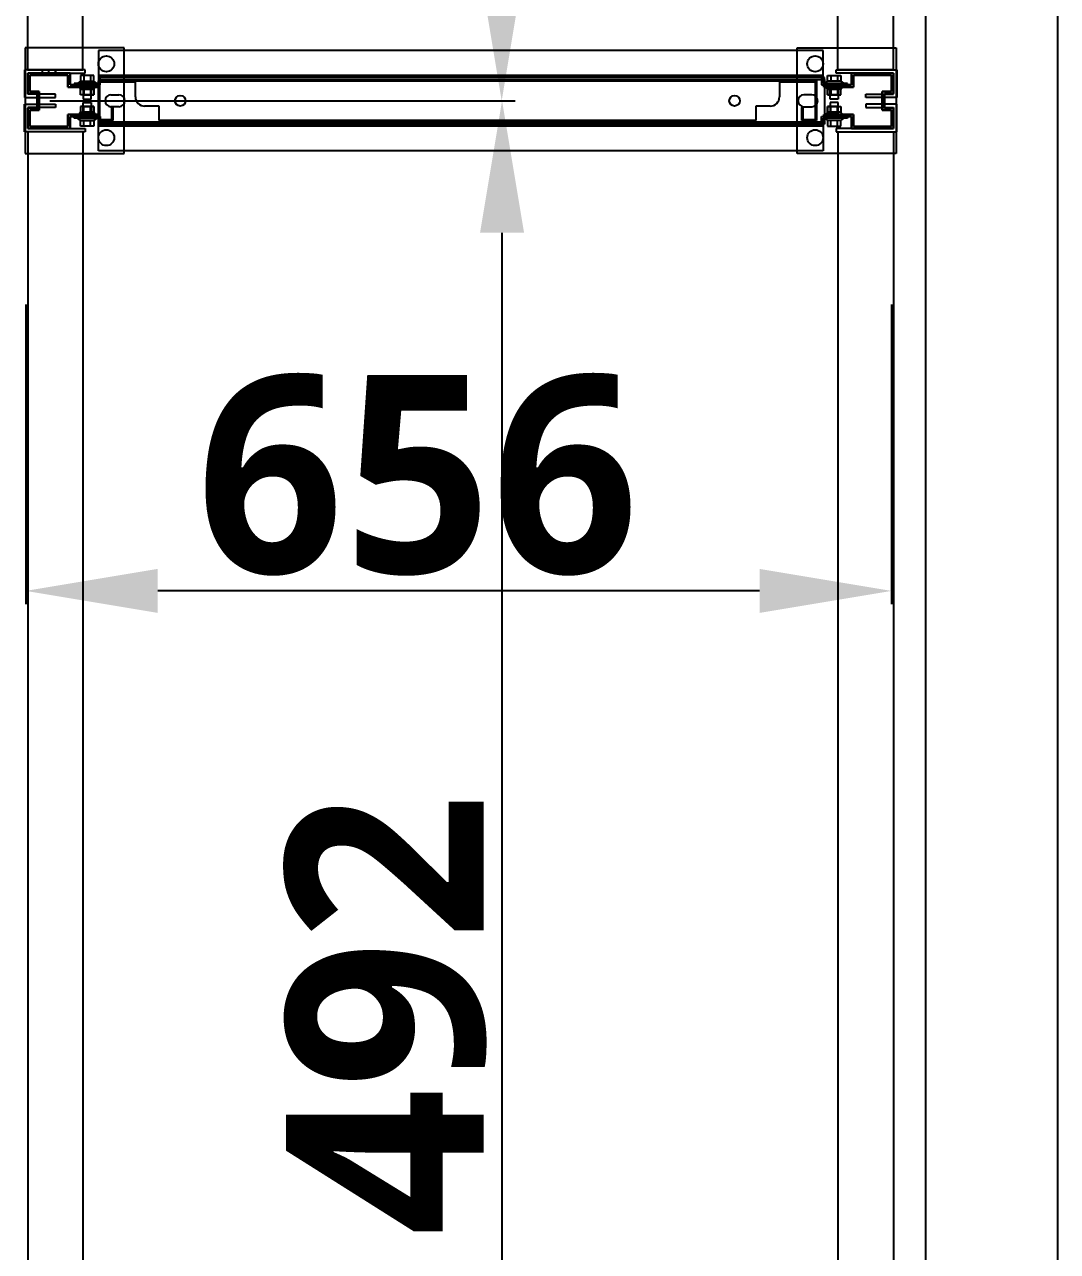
# Model space of a CAD drawing. Header units: millimetres. Extents: x 15382 to 37298, y 7351 to 31127.
# Drawn here: x 27020 to 27803, y 12327 to 13256 of the extents above; entities that cross this region are included whole.
import ezdxf

# ---------------------------------------------------------------- set-up
doc = ezdxf.new("R2010")
doc.units = ezdxf.units.MM
for name, color, linetype in [('01', 7, 'Continuous'), ('02', 3, 'Continuous'), ('03', 6, 'Continuous'), ('04', 30, 'Continuous'), ('05', 12, 'Continuous'), ('544-1', 40, 'Continuous'), ('M40', 3, 'Continuous'), ('M6', 7, 'Continuous'), ('標註', 252, 'Continuous'), ('輕隔間', 30, 'Continuous')]:
    doc.layers.add(name, color=color, linetype=linetype)
doc.styles.get("Standard").update_dxf_attribs({"font": 'arial.ttf'})
doc.styles.add('黑體', font='')
doc.styles.get('黑體').set_extended_font_data('Microsoft JhengHei', bold=True)
doc.dimstyles.new('ISO-25', dxfattribs={"dimtxt": 2.5, "dimasz": 2.5, "dimexe": 1.25, "dimexo": 0.625, "dimtad": 1, "dimtxsty": 'Standard', "dimcen": 2.5, "dimadec": 0, "dimazin": 0, "dimtfac": 1, "dimtmove": 0, "dimatfit": 3, "dimfxl": 1, "dimarcsym": 0})

# ---------------------------------------------------------------- blocks, each defined once
blk = doc.blocks.new('*D26')
at = {"layer": 'Defpoints', "color": 0, "transparency": 16777216}
for p in [(27029.66, 14690.57), (27381.96, 14690.57), (27029.66, 13198.57)]:
    blk.add_point(p, dxfattribs=at)
at = {"layer": '標註', "color": 0, "lineweight": -2, "transparency": 16777216}
for p, q in [((27039.66, 14690.57), (27391.96, 14690.57)), ((27381.96, 13298.57), (27381.96, 14590.57)), ((27039.66, 13198.57), (27391.96, 13198.57))]:
    blk.add_line(p, q, dxfattribs=at)
at = {"layer": '標註', "color": 0, "transparency": 16777216}
for points in [[(27365.3, 14590.57), (27398.63, 14590.57), (27381.96, 14690.57)], [(27365.3, 13298.57), (27398.63, 13298.57), (27381.96, 13198.57)]]:
    blk.add_solid(points, dxfattribs=at)
at = {"layer": '標註', "color": 251, "transparency": 16777216, "insert": (27294.2, 13942.36), "char_height": 150, "attachment_point": 5, "rotation": 90, "style": '黑體'}
blk.add_mtext('1492', dxfattribs=at)
blk = doc.blocks.new('*D40')
at = {"layer": 'Defpoints', "color": 0, "transparency": 16777216}
for p in [(27029.93, 13198.57), (27382.23, 13198.57), (27029.93, 11706.57)]:
    blk.add_point(p, dxfattribs=at)
at = {"layer": '標註', "color": 0, "lineweight": -2, "transparency": 16777216}
for p, q in [((27039.93, 13198.57), (27392.23, 13198.57)), ((27382.23, 11806.57), (27382.23, 13098.57)), ((27039.93, 11706.57), (27392.23, 11706.57))]:
    blk.add_line(p, q, dxfattribs=at)
at = {"layer": '標註', "color": 0, "transparency": 16777216}
for points in [[(27365.57, 13098.57), (27398.9, 13098.57), (27382.23, 13198.57)], [(27365.57, 11806.57), (27398.9, 11806.57), (27382.23, 11706.57)]]:
    blk.add_solid(points, dxfattribs=at)
at = {"layer": '標註', "color": 251, "transparency": 16777216, "insert": (27294.47, 12450.36), "char_height": 150, "attachment_point": 5, "rotation": 90, "style": '黑體'}
blk.add_mtext('1492', dxfattribs=at)
blk = doc.blocks.new('*D111')
at = {"layer": 'Defpoints', "color": 0, "transparency": 16777216}
for p in [(27021.32, 13054.19), (27677.32, 13054.19), (27021.32, 12827.18)]:
    blk.add_point(p, dxfattribs=at)
at = {"layer": '標註', "color": 0, "lineweight": -2, "transparency": 16777216}
for p, q in [((27021.32, 13044.19), (27021.32, 12817.18)), ((27677.32, 13044.19), (27677.32, 12817.18)), ((27577.32, 12827.18), (27121.32, 12827.18))]:
    blk.add_line(p, q, dxfattribs=at)
at = {"layer": '標註', "color": 0, "transparency": 16777216}
for points in [[(27121.32, 12843.85), (27121.32, 12810.51), (27021.32, 12827.18)], [(27577.32, 12843.85), (27577.32, 12810.51), (27677.32, 12827.18)]]:
    blk.add_solid(points, dxfattribs=at)
at = {"layer": '標註', "color": 251, "transparency": 16777216, "insert": (27318.37, 12914.7), "char_height": 150, "attachment_point": 5, "style": '黑體'}
blk.add_mtext('656', dxfattribs=at)

msp = doc.modelspace()

# ---------------------------------------------------------------- linework, layer by layer
at = {"layer": '01'}
for p, q in [((27076.427, 13216.165), (27076.427, 13214.565)), ((27626.427, 13216.165), (27076.427, 13216.165)), ((27076.427, 13214.565), (27626.427, 13214.565)), ((27626.427, 13214.565), (27626.427, 13216.165)), ((27626.427, 13214.565), (27626.427, 13182.565)), ((27085.927, 13203.065), (27091.927, 13203.065)), ((27616.927, 13203.065), (27610.927, 13203.065)), ((27616.927, 13203.065), (27610.927, 13203.065)), ((27081.427, 13198.565), (27081.427, 13198.565)), ((27091.927, 13194.065), (27085.927, 13194.065)), ((27096.427, 13198.565), (27096.427, 13198.565)), ((27606.427, 13198.565), (27606.427, 13198.565)), ((27606.427, 13198.565), (27606.427, 13198.565)), ((27610.927, 13194.065), (27616.927, 13194.065)), ((27610.927, 13194.065), (27616.927, 13194.065)), ((27621.427, 13198.565), (27621.427, 13198.565)), ((27621.427, 13198.565), (27621.427, 13198.565)), ((27076.427, 13180.965), (27076.427, 13182.565)), ((27076.427, 13182.565), (27626.427, 13182.565)), ((27626.427, 13180.965), (27076.427, 13180.965)), ((27626.427, 13182.565), (27626.427, 13180.965))]:
    msp.add_line(p, q, dxfattribs=at)
for centre, start, end in [((27085.927, 13198.565), 90, 180), ((27091.927, 13198.565), 0, 90), ((27610.927, 13198.565), 90, 180), ((27610.927, 13198.565), 90, 180), ((27616.927, 13198.565), 0, 90), ((27616.927, 13198.565), 0, 90), ((27085.927, 13198.565), 180, 270), ((27091.927, 13198.565), 270, 0), ((27610.927, 13198.565), 180, 270), ((27610.927, 13198.565), 180, 270), ((27616.927, 13198.565), 270, 0), ((27616.927, 13198.565), 270, 0)]:
    msp.add_arc(centre, 4.5, start, end, dxfattribs=at)
at = {"layer": '02'}
for p, q in [((27095.927, 13238.565), (27020.927, 13238.565)), ((27020.927, 13238.565), (27020.927, 13158.565)), ((27095.927, 13158.565), (27095.927, 13238.565)), ((27605.927, 13158.565), (27605.927, 13238.565)), ((27605.927, 13238.565), (27680.927, 13238.565)), ((27680.927, 13238.565), (27680.927, 13158.565)), ((27020.927, 13158.565), (27095.927, 13158.565)), ((27680.927, 13158.565), (27605.927, 13158.565))]:
    msp.add_line(p, q, dxfattribs=at)
at = {"layer": '02', "lineweight": -3}
for centre in [(27082.427, 13226.565), (27619.427, 13226.565), (27082.427, 13170.565), (27619.427, 13170.565)]:
    msp.add_circle(centre, 6, dxfattribs=at)
at = {"layer": '03'}
for points in [[(27064.659, 13222.065), (27064.659, 14667.065), (27022.659, 14667.065), (27022.659, 13222.065)], [(27636.659, 13222.065), (27636.659, 14667.065), (27678.659, 14667.065), (27678.659, 13222.065)], [(27064.927, 11730.065), (27064.927, 13175.065), (27022.927, 13175.065), (27022.927, 11730.065)], [(27636.927, 11730.065), (27636.927, 13175.065), (27678.927, 13175.065), (27678.927, 11730.065)]]:
    msp.add_lwpolyline(points, close=True, dxfattribs=at)
at = {"layer": '04'}
for p, q in [((27625.427, 13236.565), (27076.427, 13236.565)), ((27076.427, 13236.565), (27076.427, 13211.765)), ((27625.427, 13211.765), (27625.427, 13236.565)), ((27076.427, 13211.765), (27057.927, 13211.765)), ((27057.927, 13211.765), (27057.927, 13210.565)), ((27076.427, 13211.765), (27057.927, 13211.765)), ((27057.927, 13211.765), (27057.927, 13210.565)), ((27625.427, 13217.765), (27076.427, 13217.765)), ((27076.427, 13217.765), (27076.427, 13211.765)), ((27077.627, 13210.565), (27077.627, 13216.565)), ((27077.627, 13216.565), (27624.227, 13216.565)), ((27077.627, 13210.565), (27077.627, 13216.565)), ((27077.627, 13216.565), (27624.227, 13216.565)), ((27624.227, 13216.565), (27624.227, 13210.565)), ((27624.227, 13216.565), (27624.227, 13210.565)), ((27625.427, 13211.765), (27625.427, 13217.765)), ((27643.927, 13211.765), (27625.427, 13211.765)), ((27643.927, 13211.765), (27625.427, 13211.765)), ((27643.927, 13210.565), (27643.927, 13211.765)), ((27643.927, 13210.565), (27643.927, 13211.765)), ((27057.927, 13210.565), (27077.627, 13210.565)), ((27057.927, 13210.565), (27077.627, 13210.565)), ((27624.227, 13210.565), (27643.927, 13210.565)), ((27624.227, 13210.565), (27643.927, 13210.565)), ((27057.927, 13185.365), (27057.927, 13186.565)), ((27057.927, 13186.565), (27077.627, 13186.565)), ((27057.927, 13185.365), (27057.927, 13186.565)), ((27057.927, 13186.565), (27077.627, 13186.565)), ((27076.427, 13185.365), (27057.927, 13185.365)), ((27076.427, 13185.365), (27057.927, 13185.365)), ((27076.427, 13179.365), (27076.427, 13185.365)), ((27076.427, 13160.565), (27076.427, 13185.365)), ((27077.627, 13186.565), (27077.627, 13180.565)), ((27077.627, 13186.565), (27077.627, 13180.565)), ((27624.227, 13180.565), (27624.227, 13186.565)), ((27624.227, 13186.565), (27643.927, 13186.565)), ((27624.227, 13180.565), (27624.227, 13186.565)), ((27624.227, 13186.565), (27643.927, 13186.565)), ((27643.927, 13185.365), (27625.427, 13185.365)), ((27625.427, 13185.365), (27625.427, 13179.365)), ((27643.927, 13185.365), (27625.427, 13185.365)), ((27625.427, 13185.365), (27625.427, 13160.565)), ((27643.927, 13186.565), (27643.927, 13185.365)), ((27643.927, 13186.565), (27643.927, 13185.365)), ((27625.427, 13179.365), (27076.427, 13179.365)), ((27077.627, 13180.565), (27624.227, 13180.565)), ((27077.627, 13180.565), (27624.227, 13180.565)), ((27625.427, 13160.565), (27076.427, 13160.565))]:
    msp.add_line(p, q, dxfattribs=at)
at = {"layer": '04', "lineweight": -3}
for p, q in [((27064.427, 13211.765), (27071.427, 13211.765)), ((27064.427, 13210.565), (27064.427, 13211.765)), ((27067.927, 13211.765), (27071.427, 13211.765)), ((27067.927, 13210.565), (27067.927, 13211.765)), ((27071.427, 13211.765), (27071.427, 13210.565)), ((27071.427, 13211.765), (27071.427, 13210.565)), ((27637.427, 13211.765), (27630.427, 13211.765)), ((27630.427, 13211.765), (27630.427, 13210.565)), ((27633.927, 13211.765), (27630.427, 13211.765)), ((27630.427, 13211.765), (27630.427, 13210.565)), ((27633.927, 13210.565), (27633.927, 13211.765)), ((27637.427, 13210.565), (27637.427, 13211.765)), ((27071.427, 13210.565), (27064.427, 13210.565)), ((27071.427, 13210.565), (27067.927, 13210.565)), ((27630.427, 13210.565), (27637.427, 13210.565)), ((27630.427, 13210.565), (27633.927, 13210.565)), ((27071.427, 13186.565), (27064.427, 13186.565)), ((27064.427, 13186.565), (27064.427, 13185.365)), ((27064.427, 13185.365), (27071.427, 13185.365)), ((27071.427, 13186.565), (27067.927, 13186.565)), ((27067.927, 13186.565), (27067.927, 13185.365)), ((27067.927, 13185.365), (27071.427, 13185.365)), ((27071.427, 13185.365), (27071.427, 13186.565)), ((27071.427, 13185.365), (27071.427, 13186.565)), ((27630.427, 13185.365), (27630.427, 13186.565)), ((27630.427, 13186.565), (27637.427, 13186.565)), ((27630.427, 13185.365), (27630.427, 13186.565)), ((27630.427, 13186.565), (27633.927, 13186.565)), ((27637.427, 13185.365), (27630.427, 13185.365)), ((27633.927, 13185.365), (27630.427, 13185.365)), ((27633.927, 13186.565), (27633.927, 13185.365)), ((27637.427, 13186.565), (27637.427, 13185.365))]:
    msp.add_line(p, q, dxfattribs=at)
at = {"layer": '05'}
for p, q in [((27066.427, 13222.065), (27020.427, 13222.065)), ((27020.427, 13222.065), (27020.427, 13202.565)), ((27033.949, 13219.565), (27033.949, 13222.065)), ((27038.927, 13219.565), (27038.927, 13222.065)), ((27043.905, 13219.565), (27043.905, 13222.065)), ((27066.427, 13219.565), (27066.427, 13222.065)), ((27635.427, 13219.565), (27635.427, 13222.065)), ((27635.427, 13222.065), (27681.427, 13222.065)), ((27681.427, 13222.065), (27681.427, 13202.565)), ((27022.927, 13203.565), (27022.927, 13219.565)), ((27022.927, 13219.565), (27066.427, 13219.565)), ((27678.927, 13219.565), (27635.427, 13219.565)), ((27678.927, 13203.565), (27678.927, 13219.565)), ((27020.427, 13203.565), (27020.427, 13201.065)), ((27043.927, 13203.565), (27022.927, 13203.565)), ((27043.927, 13201.065), (27043.927, 13203.565)), ((27657.927, 13201.065), (27657.927, 13203.565)), ((27657.927, 13203.565), (27678.927, 13203.565)), ((27681.427, 13203.565), (27681.427, 13201.065)), ((27020.427, 13201.065), (27043.927, 13201.065)), ((27020.427, 13193.565), (27020.427, 13196.065)), ((27020.427, 13196.065), (27043.927, 13196.065)), ((27020.427, 13175.065), (27020.427, 13194.565)), ((27043.927, 13193.565), (27022.927, 13193.565)), ((27022.927, 13193.565), (27022.927, 13177.565)), ((27043.927, 13196.065), (27043.927, 13193.565)), ((27681.427, 13201.065), (27657.927, 13201.065)), ((27681.427, 13196.065), (27657.927, 13196.065)), ((27657.927, 13196.065), (27657.927, 13193.565)), ((27657.927, 13193.565), (27678.927, 13193.565)), ((27678.927, 13193.565), (27678.927, 13177.565)), ((27681.427, 13193.565), (27681.427, 13196.065)), ((27681.427, 13175.065), (27681.427, 13194.565)), ((27066.427, 13175.065), (27020.427, 13175.065)), ((27022.927, 13177.565), (27066.427, 13177.565)), ((27066.427, 13177.565), (27066.427, 13175.065)), ((27678.927, 13177.565), (27635.427, 13177.565)), ((27635.427, 13177.565), (27635.427, 13175.065)), ((27635.427, 13175.065), (27681.427, 13175.065))]:
    msp.add_line(p, q, dxfattribs=at)
at = {"layer": '05', "lineweight": -3}
for p, q in [((27033.949, 13222.065), (27043.905, 13222.065)), ((27033.949, 13219.565), (27033.949, 13222.065)), ((27038.927, 13222.065), (27043.905, 13222.065)), ((27038.927, 13219.565), (27038.927, 13222.065)), ((27043.905, 13222.065), (27043.905, 13219.565)), ((27043.905, 13222.065), (27043.905, 13219.565)), ((27043.905, 13219.565), (27033.949, 13219.565)), ((27043.905, 13219.565), (27038.927, 13219.565))]:
    msp.add_line(p, q, dxfattribs=at)
at = {"layer": '544-1'}
for p, q in [((27076.427, 13212.765), (27076.427, 13213.565)), ((27076.427, 13213.565), (27620.427, 13213.565)), ((27076.427, 13183.565), (27076.427, 13213.565)), ((27076.427, 13213.565), (27077.227, 13213.565)), ((27104.427, 13212.765), (27077.227, 13212.765)), ((27077.227, 13212.765), (27077.227, 13184.365)), ((27104.427, 13201.565), (27104.427, 13212.765)), ((27619.627, 13212.765), (27592.427, 13212.765)), ((27592.427, 13212.765), (27592.427, 13201.565)), ((27619.627, 13184.365), (27619.627, 13212.765)), ((27620.427, 13213.565), (27620.427, 13183.565)), ((27086.627, 13184.365), (27086.627, 13193.565)), ((27086.627, 13193.565), (27087.427, 13193.565)), ((27087.427, 13193.565), (27087.427, 13183.565)), ((27122.427, 13194.565), (27111.427, 13194.565)), ((27122.427, 13183.565), (27122.427, 13194.565)), ((27585.427, 13194.565), (27574.427, 13194.565)), ((27574.427, 13194.565), (27574.427, 13183.565)), ((27609.427, 13183.565), (27609.427, 13193.565)), ((27609.427, 13193.565), (27610.227, 13193.565)), ((27610.227, 13193.565), (27610.227, 13184.365)), ((27087.427, 13183.565), (27076.427, 13183.565)), ((27077.227, 13184.365), (27086.627, 13184.365)), ((27574.427, 13183.565), (27122.427, 13183.565)), ((27620.427, 13183.565), (27609.427, 13183.565)), ((27610.227, 13184.365), (27619.627, 13184.365))]:
    msp.add_line(p, q, dxfattribs=at)
for centre in [(27138.427, 13198.565), (27558.427, 13198.565)]:
    msp.add_circle(centre, 4, dxfattribs=at)
for centre, start, end in [((27111.427, 13201.565), 180, 270), ((27585.427, 13201.565), 270, 0)]:
    msp.add_arc(centre, 7, start, end, dxfattribs=at)
at = {"layer": 'M40'}
for p, q in [((27054.927, 13219.565), (27022.927, 13219.565)), ((27022.927, 13219.565), (27022.927, 13204.065)), ((27022.927, 13204.065), (27022.927, 13219.565)), ((27022.927, 13219.565), (27054.927, 13219.565)), ((27024.527, 13205.665), (27024.527, 13217.965)), ((27024.527, 13217.965), (27053.327, 13217.965)), ((27053.327, 13217.965), (27024.527, 13217.965)), ((27024.527, 13217.965), (27024.527, 13205.665)), ((27035.677, 13217.965), (27035.677, 13219.565)), ((27038.927, 13217.965), (27038.927, 13219.565)), ((27042.177, 13217.965), (27042.177, 13219.565)), ((27053.327, 13217.965), (27053.327, 13208.965)), ((27053.327, 13208.965), (27053.327, 13217.965)), ((27054.927, 13210.565), (27054.927, 13219.565)), ((27054.927, 13219.565), (27054.927, 13210.565)), ((27646.927, 13210.565), (27646.927, 13219.565)), ((27646.927, 13219.565), (27678.927, 13219.565)), ((27678.927, 13219.565), (27646.927, 13219.565)), ((27646.927, 13219.565), (27646.927, 13210.565)), ((27677.327, 13217.965), (27648.527, 13217.965)), ((27648.527, 13217.965), (27648.527, 13208.965)), ((27648.527, 13208.965), (27648.527, 13217.965)), ((27648.527, 13217.965), (27677.327, 13217.965)), ((27677.327, 13205.665), (27677.327, 13217.965)), ((27677.327, 13217.965), (27677.327, 13205.665)), ((27678.927, 13219.565), (27678.927, 13204.065)), ((27678.927, 13204.065), (27678.927, 13219.565)), ((27022.927, 13204.065), (27029.927, 13204.065)), ((27029.927, 13204.065), (27022.927, 13204.065)), ((27031.527, 13205.665), (27024.527, 13205.665)), ((27024.527, 13205.665), (27031.527, 13205.665)), ((27029.927, 13204.065), (27029.927, 13193.065)), ((27029.927, 13193.065), (27029.927, 13204.065)), ((27031.527, 13191.465), (27031.527, 13205.665)), ((27031.527, 13205.665), (27031.527, 13191.465)), ((27053.327, 13210.565), (27053.327, 13208.965)), ((27053.327, 13208.965), (27075.927, 13208.965)), ((27053.327, 13208.965), (27054.927, 13208.965)), ((27075.927, 13208.965), (27053.327, 13208.965)), ((27075.927, 13210.565), (27054.927, 13210.565)), ((27054.927, 13210.565), (27075.927, 13210.565)), ((27064.427, 13210.565), (27064.427, 13208.965)), ((27067.927, 13210.565), (27067.927, 13208.965)), ((27071.427, 13210.565), (27071.427, 13208.965)), ((27075.927, 13208.965), (27075.927, 13210.565)), ((27075.927, 13210.565), (27075.927, 13208.965)), ((27625.927, 13208.965), (27625.927, 13210.565)), ((27625.927, 13210.565), (27646.927, 13210.565)), ((27646.927, 13210.565), (27625.927, 13210.565)), ((27625.927, 13210.565), (27625.927, 13208.965)), ((27648.527, 13208.965), (27625.927, 13208.965)), ((27625.927, 13208.965), (27648.527, 13208.965)), ((27630.427, 13210.565), (27630.427, 13208.965)), ((27633.927, 13210.565), (27633.927, 13208.965)), ((27637.427, 13210.565), (27637.427, 13208.965)), ((27648.527, 13208.965), (27646.927, 13208.965)), ((27648.527, 13210.565), (27648.527, 13208.965)), ((27670.327, 13191.465), (27670.327, 13205.665)), ((27670.327, 13205.665), (27677.327, 13205.665)), ((27677.327, 13205.665), (27670.327, 13205.665)), ((27670.327, 13205.665), (27670.327, 13191.465)), ((27678.927, 13204.065), (27671.927, 13204.065)), ((27671.927, 13204.065), (27671.927, 13193.065)), ((27671.927, 13193.065), (27671.927, 13204.065)), ((27671.927, 13204.065), (27678.927, 13204.065)), ((27029.927, 13193.065), (27022.927, 13193.065)), ((27022.927, 13193.065), (27022.927, 13177.565)), ((27022.927, 13177.565), (27022.927, 13193.065)), ((27022.927, 13193.065), (27029.927, 13193.065)), ((27029.927, 13193.065), (27031.527, 13193.065)), ((27671.927, 13193.065), (27678.927, 13193.065)), ((27678.927, 13193.065), (27671.927, 13193.065)), ((27678.927, 13193.065), (27678.927, 13177.565)), ((27678.927, 13177.565), (27678.927, 13193.065)), ((27024.527, 13179.165), (27024.527, 13191.465)), ((27024.527, 13191.465), (27031.527, 13191.465)), ((27031.527, 13191.465), (27024.527, 13191.465)), ((27024.527, 13191.465), (27024.527, 13179.165)), ((27075.927, 13188.165), (27053.327, 13188.165)), ((27053.327, 13188.165), (27053.327, 13179.165)), ((27053.327, 13186.565), (27053.327, 13188.165)), ((27053.327, 13188.165), (27075.927, 13188.165)), ((27053.327, 13179.165), (27053.327, 13188.165)), ((27053.327, 13188.165), (27054.927, 13188.165)), ((27054.927, 13177.565), (27054.927, 13186.565)), ((27054.927, 13186.565), (27075.927, 13186.565)), ((27075.927, 13186.565), (27054.927, 13186.565)), ((27054.927, 13186.565), (27054.927, 13177.565)), ((27064.427, 13188.165), (27064.427, 13186.565)), ((27067.927, 13188.165), (27067.927, 13186.565)), ((27071.427, 13188.165), (27071.427, 13186.565)), ((27075.927, 13186.565), (27075.927, 13188.165)), ((27075.927, 13188.165), (27075.927, 13186.565)), ((27625.927, 13186.565), (27625.927, 13188.165)), ((27625.927, 13188.165), (27648.527, 13188.165)), ((27648.527, 13188.165), (27625.927, 13188.165)), ((27625.927, 13188.165), (27625.927, 13186.565)), ((27646.927, 13186.565), (27625.927, 13186.565)), ((27625.927, 13186.565), (27646.927, 13186.565)), ((27630.427, 13188.165), (27630.427, 13186.565)), ((27633.927, 13188.165), (27633.927, 13186.565)), ((27637.427, 13188.165), (27637.427, 13186.565)), ((27648.527, 13188.165), (27646.927, 13188.165)), ((27646.927, 13177.565), (27646.927, 13186.565)), ((27646.927, 13186.565), (27646.927, 13177.565)), ((27648.527, 13188.165), (27648.527, 13179.165)), ((27648.527, 13186.565), (27648.527, 13188.165)), ((27648.527, 13179.165), (27648.527, 13188.165)), ((27677.327, 13191.465), (27670.327, 13191.465)), ((27670.327, 13191.465), (27677.327, 13191.465)), ((27677.327, 13179.165), (27677.327, 13191.465)), ((27677.327, 13191.465), (27677.327, 13179.165)), ((27022.927, 13177.565), (27054.927, 13177.565)), ((27054.927, 13177.565), (27022.927, 13177.565)), ((27053.327, 13179.165), (27024.527, 13179.165)), ((27024.527, 13179.165), (27053.327, 13179.165)), ((27678.927, 13177.565), (27646.927, 13177.565)), ((27646.927, 13177.565), (27678.927, 13177.565)), ((27648.527, 13179.165), (27677.327, 13179.165)), ((27677.327, 13179.165), (27648.527, 13179.165))]:
    msp.add_line(p, q, dxfattribs=at)
at = {"layer": 'M40', "lineweight": -3}
for p, q in [((27035.677, 13219.565), (27042.177, 13219.565)), ((27035.677, 13217.965), (27035.677, 13219.565)), ((27042.177, 13217.965), (27035.677, 13217.965)), ((27038.927, 13219.565), (27042.177, 13219.565)), ((27038.927, 13217.965), (27038.927, 13219.565)), ((27042.177, 13217.965), (27038.927, 13217.965)), ((27042.177, 13219.565), (27042.177, 13217.965)), ((27042.177, 13219.565), (27042.177, 13217.965)), ((27031.527, 13204.065), (27029.927, 13204.065)), ((27029.927, 13204.065), (27029.927, 13193.065)), ((27031.527, 13193.065), (27031.527, 13204.065)), ((27064.427, 13210.565), (27071.427, 13210.565)), ((27064.427, 13208.965), (27064.427, 13210.565)), ((27071.427, 13208.965), (27064.427, 13208.965)), ((27067.927, 13210.565), (27071.427, 13210.565)), ((27067.927, 13208.965), (27067.927, 13210.565)), ((27071.427, 13208.965), (27067.927, 13208.965)), ((27071.427, 13210.565), (27071.427, 13208.965)), ((27071.427, 13210.565), (27071.427, 13208.965)), ((27637.427, 13210.565), (27630.427, 13210.565)), ((27630.427, 13210.565), (27630.427, 13208.965)), ((27633.927, 13210.565), (27630.427, 13210.565)), ((27630.427, 13210.565), (27630.427, 13208.965)), ((27630.427, 13208.965), (27637.427, 13208.965)), ((27630.427, 13208.965), (27633.927, 13208.965)), ((27633.927, 13208.965), (27633.927, 13210.565)), ((27637.427, 13208.965), (27637.427, 13210.565)), ((27029.927, 13193.065), (27029.927, 13198.565)), ((27029.927, 13198.565), (27031.527, 13198.565)), ((27029.927, 13193.065), (27031.527, 13193.065)), ((27031.527, 13193.065), (27029.927, 13193.065)), ((27031.527, 13198.565), (27031.527, 13193.065)), ((27071.427, 13188.165), (27064.427, 13188.165)), ((27064.427, 13188.165), (27064.427, 13186.565)), ((27064.427, 13186.565), (27071.427, 13186.565)), ((27071.427, 13188.165), (27067.927, 13188.165)), ((27067.927, 13188.165), (27067.927, 13186.565)), ((27067.927, 13186.565), (27071.427, 13186.565)), ((27071.427, 13186.565), (27071.427, 13188.165)), ((27071.427, 13186.565), (27071.427, 13188.165)), ((27630.427, 13186.565), (27630.427, 13188.165)), ((27630.427, 13188.165), (27637.427, 13188.165)), ((27630.427, 13186.565), (27630.427, 13188.165)), ((27630.427, 13188.165), (27633.927, 13188.165)), ((27637.427, 13186.565), (27630.427, 13186.565)), ((27633.927, 13186.565), (27630.427, 13186.565)), ((27633.927, 13188.165), (27633.927, 13186.565)), ((27637.427, 13188.165), (27637.427, 13186.565))]:
    msp.add_line(p, q, dxfattribs=at)
at = {"layer": 'M6'}
for p, q in [((27062.927, 13213.465), (27060.927, 13211.965)), ((27060.927, 13211.965), (27060.927, 13211.765)), ((27060.927, 13211.765), (27064.927, 13211.765)), ((27072.927, 13217.765), (27062.927, 13217.765)), ((27062.927, 13217.765), (27062.927, 13213.465)), ((27072.927, 13217.765), (27062.927, 13217.765)), ((27062.927, 13217.765), (27062.927, 13213.465)), ((27062.927, 13213.465), (27072.927, 13213.465)), ((27064.927, 13211.765), (27064.927, 13199.765)), ((27065.427, 13217.765), (27065.427, 13213.465)), ((27070.427, 13217.765), (27070.427, 13213.465)), ((27070.927, 13199.765), (27070.927, 13211.765)), ((27070.927, 13211.765), (27074.927, 13211.765)), ((27072.927, 13213.465), (27072.927, 13217.765)), ((27072.927, 13213.465), (27072.927, 13217.765)), ((27074.927, 13211.965), (27072.927, 13213.465)), ((27074.927, 13211.765), (27074.927, 13211.965)), ((27626.927, 13211.965), (27628.927, 13213.465)), ((27626.927, 13211.765), (27626.927, 13211.965)), ((27630.927, 13211.765), (27626.927, 13211.765)), ((27628.927, 13213.465), (27628.927, 13217.765)), ((27628.927, 13217.765), (27638.927, 13217.765)), ((27628.927, 13213.465), (27628.927, 13217.765)), ((27628.927, 13217.765), (27638.927, 13217.765)), ((27638.927, 13213.465), (27628.927, 13213.465)), ((27630.927, 13199.765), (27630.927, 13211.765)), ((27631.427, 13217.765), (27631.427, 13213.465)), ((27636.427, 13217.765), (27636.427, 13213.465)), ((27636.927, 13211.765), (27636.927, 13199.765)), ((27640.927, 13211.765), (27636.927, 13211.765)), ((27638.927, 13217.765), (27638.927, 13213.465)), ((27638.927, 13217.765), (27638.927, 13213.465)), ((27638.927, 13213.465), (27640.927, 13211.965)), ((27640.927, 13211.965), (27640.927, 13211.765)), ((27061.927, 13208.765), (27061.927, 13208.965)), ((27061.927, 13208.965), (27073.927, 13208.965)), ((27062.927, 13207.265), (27061.927, 13208.765)), ((27062.927, 13202.965), (27062.927, 13207.265)), ((27062.927, 13207.265), (27072.927, 13207.265)), ((27062.927, 13202.965), (27062.927, 13207.265)), ((27062.927, 13202.965), (27062.927, 13207.265)), ((27062.927, 13207.265), (27070.427, 13207.265)), ((27072.927, 13202.965), (27062.927, 13202.965)), ((27072.927, 13202.965), (27062.927, 13202.965)), ((27070.427, 13202.965), (27062.927, 13202.965)), ((27072.927, 13207.265), (27065.427, 13207.265)), ((27065.427, 13207.265), (27065.427, 13202.965)), ((27065.427, 13202.965), (27072.927, 13202.965)), ((27070.427, 13207.265), (27070.427, 13202.965)), ((27073.927, 13208.765), (27072.927, 13207.265)), ((27072.927, 13207.265), (27072.927, 13202.965)), ((27072.927, 13207.265), (27072.927, 13202.965)), ((27072.927, 13202.965), (27072.927, 13207.265)), ((27073.927, 13208.965), (27073.927, 13208.765)), ((27639.927, 13208.965), (27627.927, 13208.965)), ((27627.927, 13208.965), (27627.927, 13208.765)), ((27627.927, 13208.765), (27628.927, 13207.265)), ((27628.927, 13207.265), (27628.927, 13202.965)), ((27638.927, 13207.265), (27628.927, 13207.265)), ((27628.927, 13207.265), (27628.927, 13202.965)), ((27628.927, 13202.965), (27628.927, 13207.265)), ((27628.927, 13207.265), (27636.427, 13207.265)), ((27628.927, 13202.965), (27638.927, 13202.965)), ((27628.927, 13202.965), (27638.927, 13202.965)), ((27636.427, 13202.965), (27628.927, 13202.965)), ((27638.927, 13207.265), (27631.427, 13207.265)), ((27631.427, 13207.265), (27631.427, 13202.965)), ((27631.427, 13202.965), (27638.927, 13202.965)), ((27636.427, 13207.265), (27636.427, 13202.965)), ((27638.927, 13207.265), (27639.927, 13208.765)), ((27638.927, 13202.965), (27638.927, 13207.265)), ((27638.927, 13202.965), (27638.927, 13207.265)), ((27638.927, 13202.965), (27638.927, 13207.265)), ((27639.927, 13208.765), (27639.927, 13208.965)), ((27072.927, 13194.165), (27062.927, 13194.165)), ((27062.927, 13194.165), (27062.927, 13189.865)), ((27072.927, 13194.165), (27062.927, 13194.165)), ((27062.927, 13194.165), (27062.927, 13189.865)), ((27062.927, 13194.165), (27062.927, 13189.865)), ((27070.427, 13194.165), (27062.927, 13194.165)), ((27064.927, 13199.765), (27070.927, 13199.765)), ((27064.927, 13185.365), (27064.927, 13197.365)), ((27064.927, 13197.365), (27070.927, 13197.365)), ((27065.427, 13189.865), (27065.427, 13194.165)), ((27065.427, 13194.165), (27072.927, 13194.165)), ((27070.427, 13189.865), (27070.427, 13194.165)), ((27070.927, 13197.365), (27070.927, 13185.365)), ((27072.927, 13189.865), (27072.927, 13194.165)), ((27072.927, 13189.865), (27072.927, 13194.165)), ((27072.927, 13194.165), (27072.927, 13189.865)), ((27628.927, 13189.865), (27628.927, 13194.165)), ((27628.927, 13194.165), (27638.927, 13194.165)), ((27628.927, 13189.865), (27628.927, 13194.165)), ((27628.927, 13194.165), (27638.927, 13194.165)), ((27628.927, 13194.165), (27628.927, 13189.865)), ((27636.427, 13194.165), (27628.927, 13194.165)), ((27636.927, 13199.765), (27630.927, 13199.765)), ((27636.927, 13197.365), (27630.927, 13197.365)), ((27630.927, 13197.365), (27630.927, 13185.365)), ((27631.427, 13189.865), (27631.427, 13194.165)), ((27631.427, 13194.165), (27638.927, 13194.165)), ((27636.427, 13189.865), (27636.427, 13194.165)), ((27636.927, 13185.365), (27636.927, 13197.365)), ((27638.927, 13194.165), (27638.927, 13189.865)), ((27638.927, 13194.165), (27638.927, 13189.865)), ((27638.927, 13194.165), (27638.927, 13189.865)), ((27060.927, 13185.165), (27060.927, 13185.365)), ((27060.927, 13185.365), (27064.927, 13185.365)), ((27062.927, 13183.665), (27060.927, 13185.165)), ((27062.927, 13189.865), (27061.927, 13188.365)), ((27061.927, 13188.365), (27061.927, 13188.165)), ((27061.927, 13188.165), (27073.927, 13188.165)), ((27062.927, 13189.865), (27072.927, 13189.865)), ((27062.927, 13189.865), (27070.427, 13189.865)), ((27062.927, 13179.365), (27062.927, 13183.665)), ((27062.927, 13183.665), (27072.927, 13183.665)), ((27062.927, 13179.365), (27062.927, 13183.665)), ((27072.927, 13189.865), (27065.427, 13189.865)), ((27065.427, 13179.365), (27065.427, 13183.665)), ((27070.427, 13179.365), (27070.427, 13183.665)), ((27070.927, 13185.365), (27074.927, 13185.365)), ((27073.927, 13188.365), (27072.927, 13189.865)), ((27074.927, 13185.165), (27072.927, 13183.665)), ((27072.927, 13183.665), (27072.927, 13179.365)), ((27072.927, 13183.665), (27072.927, 13179.365)), ((27073.927, 13188.165), (27073.927, 13188.365)), ((27074.927, 13185.365), (27074.927, 13185.165)), ((27630.927, 13185.365), (27626.927, 13185.365)), ((27626.927, 13185.365), (27626.927, 13185.165)), ((27626.927, 13185.165), (27628.927, 13183.665)), ((27627.927, 13188.365), (27628.927, 13189.865)), ((27627.927, 13188.165), (27627.927, 13188.365)), ((27639.927, 13188.165), (27627.927, 13188.165)), ((27638.927, 13189.865), (27628.927, 13189.865)), ((27628.927, 13189.865), (27636.427, 13189.865)), ((27628.927, 13183.665), (27628.927, 13179.365)), ((27638.927, 13183.665), (27628.927, 13183.665)), ((27628.927, 13183.665), (27628.927, 13179.365)), ((27638.927, 13189.865), (27631.427, 13189.865)), ((27631.427, 13179.365), (27631.427, 13183.665)), ((27636.427, 13179.365), (27636.427, 13183.665)), ((27640.927, 13185.365), (27636.927, 13185.365)), ((27638.927, 13189.865), (27639.927, 13188.365)), ((27638.927, 13183.665), (27640.927, 13185.165)), ((27638.927, 13179.365), (27638.927, 13183.665)), ((27638.927, 13179.365), (27638.927, 13183.665)), ((27639.927, 13188.365), (27639.927, 13188.165)), ((27640.927, 13185.165), (27640.927, 13185.365)), ((27072.927, 13179.365), (27062.927, 13179.365)), ((27072.927, 13179.365), (27062.927, 13179.365)), ((27628.927, 13179.365), (27638.927, 13179.365)), ((27628.927, 13179.365), (27638.927, 13179.365))]:
    msp.add_line(p, q, dxfattribs=at)
at = {"layer": '輕隔間'}
for p, q in [((27703.049, 19657.603), (27703.049, 8876.198)), ((27803.049, 19557.603), (27803.049, 8776.198))]:
    msp.add_line(p, q, dxfattribs=at)

# ---------------------------------------------------------------- dimensions: what is measured, and where the dimension line sits
at = {"layer": '標註', "color": 8}
for base, p1, p2, angle, picture, middle in [((27381.965, 14690.565), (27029.659, 13198.565), (27029.659, 14690.565), 90, '*D26', (27381.965, 13942.356)), ((27382.233, 13198.565), (27029.927, 11706.565), (27029.927, 13198.565), 90, '*D40', (27382.233, 12450.356)), ((27021.317, 12827.181), (27677.317, 13054.193), (27021.317, 13054.193), 180, '*D111', (27318.366, 12827.181))]:
    dim = msp.add_linear_dim(base=base, p1=p1, p2=p2, angle=angle, dimstyle='ISO-25', override={"dimscale": 100, "dimtxt": 1.5, "dimasz": 1, "dimexe": 0.1, "dimexo": 0.1, "dimgap": 0.1, "dimtxsty": '黑體', "dimclrt": 251}, dxfattribs=at)
    dim.commit()
    dim.dimension.update_dxf_attribs({"geometry": picture, "text_midpoint": middle, "dimtype": 160})

doc.saveas('drawing.dxf')
